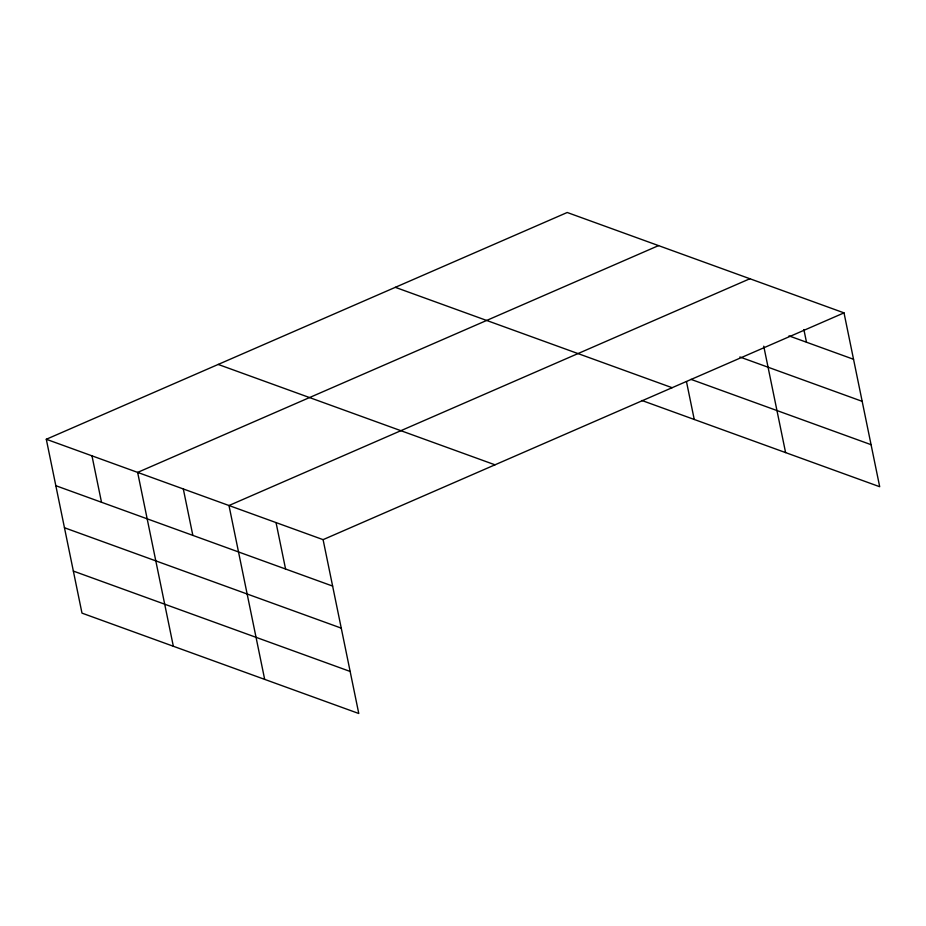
<?xml version="1.0" encoding="UTF-8"?>
<svg xmlns="http://www.w3.org/2000/svg" width="926" height="926" viewBox="0 0 926 926"><rect width="100%" height="100%" fill="white"/><g stroke="black" fill="none" stroke-linecap="round" stroke-linejoin="round"><path stroke-width="1.39" d="M46.3 439.271L323.093 539.65L358.779 713.506L81.986 613.128L46.3 439.271L567.221 212.494L844.014 312.872L879.7 486.729L641.857 400.472M658.56 245.61L137.638 472.399L173.336 646.255M749.898 278.738L228.988 505.527L264.674 679.383M323.093 539.65L844.014 312.872M789.01 335.883L853.54 359.288M739.851 356.985L862.175 401.34M690.993 379.371L871.065 444.677M395.309 287.326L672.114 387.705M218.2 364.439L494.993 464.817M55.826 485.699L332.619 586.077M64.461 527.751L341.254 628.129M73.351 571.076L350.155 671.454M803.884 329.563L806.488 342.226M763.742 346.185L785.595 452.594M686.479 381.628L694.245 419.478M276.041 522.588L285.567 569.004M183.313 488.963L192.839 535.378M91.975 455.835L101.501 502.251"/></g></svg>
